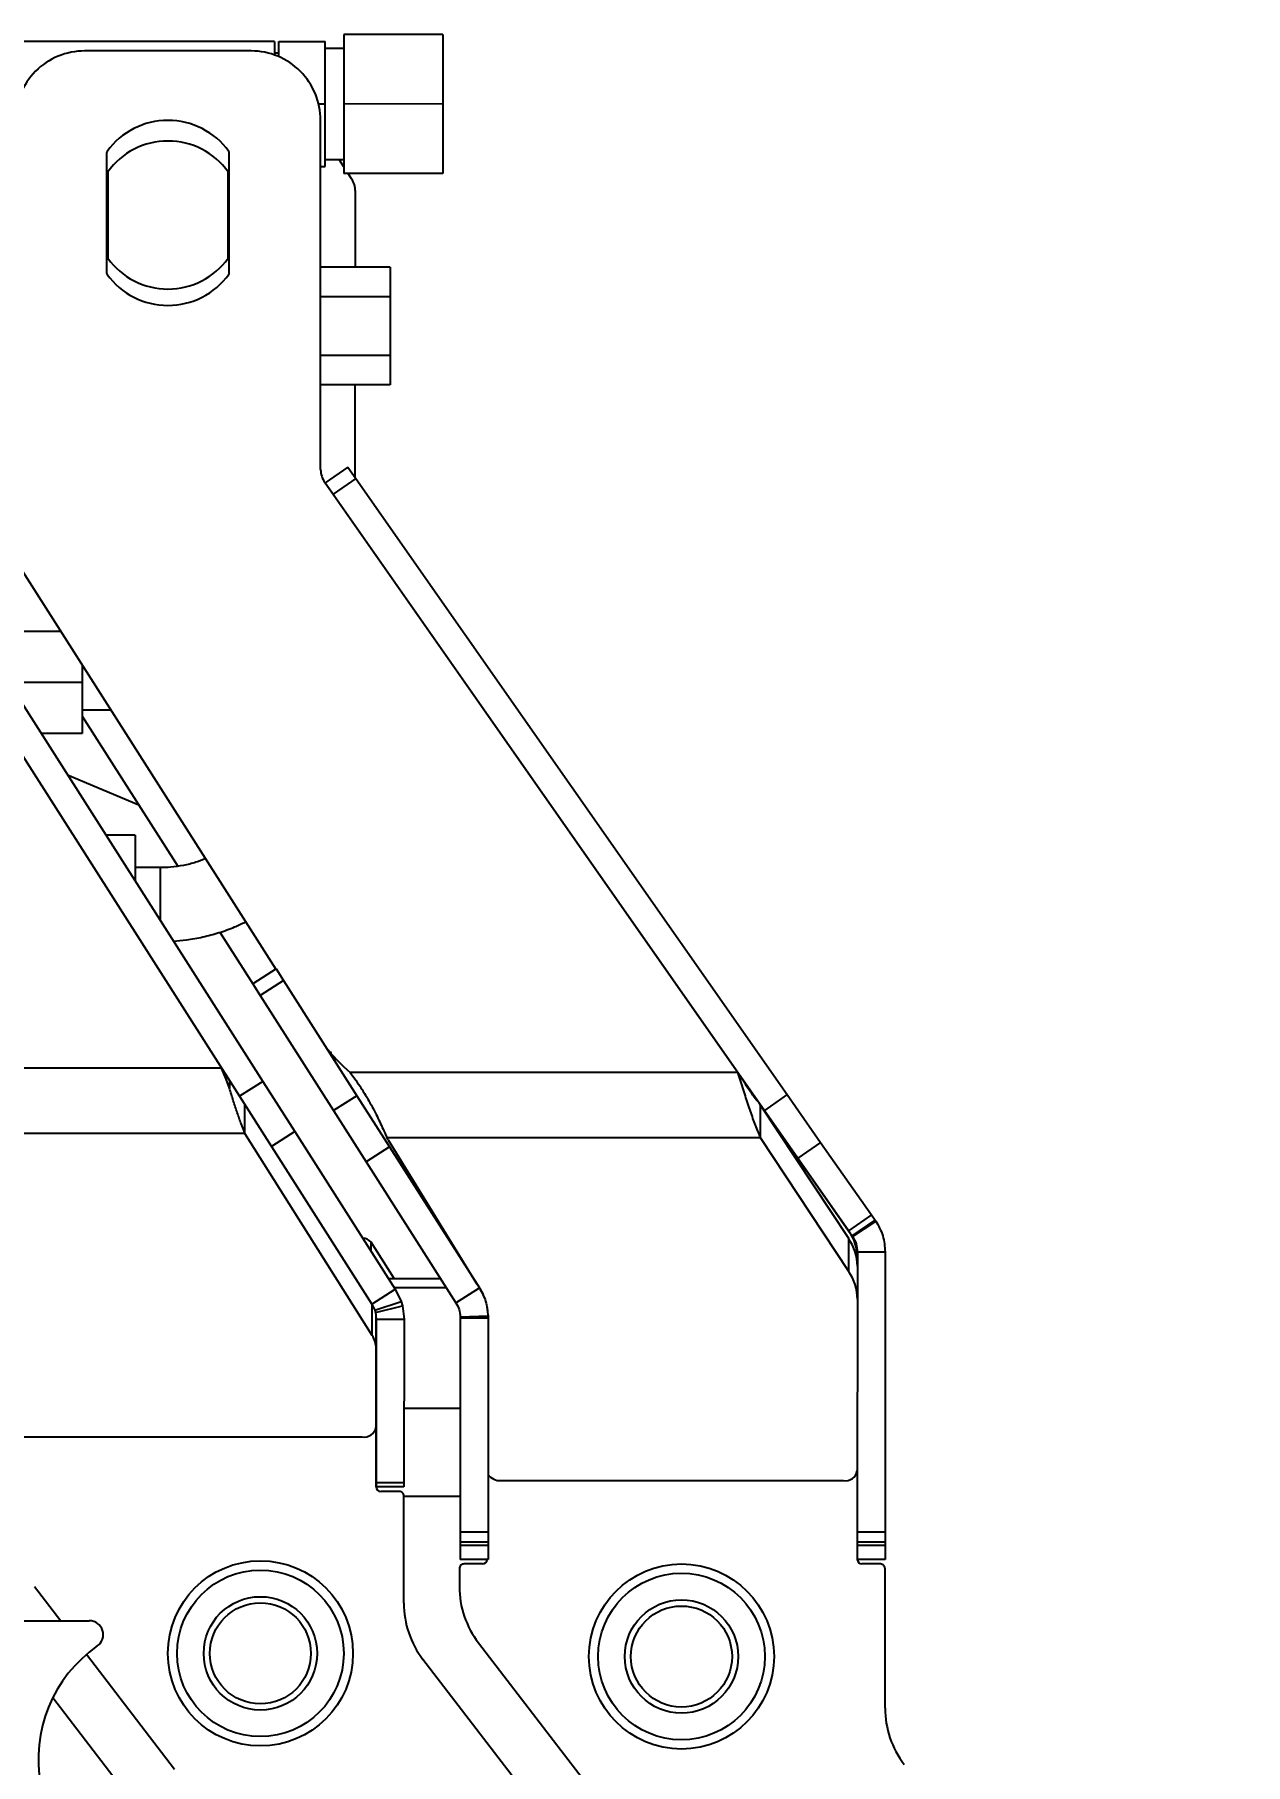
# Model space of a CAD drawing. Header units: millimetres. Extents: x 0 to 415, y 0 to 292.
# Drawn here: x 324.73 to 337.81, y 200.71 to 219.4 of the extents above; entities that cross this region are included whole.
import ezdxf

# ---------------------------------------------------------------- set-up
doc = ezdxf.new("R2010")
doc.units = ezdxf.units.MM
doc.styles.add('SLDTEXTSTYLE0', font='TXT', dxfattribs={"width": 0.75})
doc.dimstyles.new('SLDDIMSTYLE1', dxfattribs={"dimtxt": 3.5, "dimasz": 3.302, "dimexe": 0, "dimexo": 0.0625, "dimgap": 0.875, "dimtad": 1, "dimlfac": 20, "dimrnd": 1e-09, "dimzin": 12, "dimdsep": 46, "dimtxsty": 'SLDTEXTSTYLE0', "dimsah": 1, "dimcen": 0.09, "dimadec": 0, "dimazin": 3, "dimtfac": 1, "dimtmove": 0, "dimatfit": 0, "dimfxl": 1, "dimfrac": 2, "dimtolj": 1, "dimtzin": 12, "dimarcsym": 0})

# ---------------------------------------------------------------- blocks, each defined once
blk = doc.blocks.new('_D_6')
at = {"color": 7, "linetype": 'Continuous', "lineweight": 0}
for p, q in [((352.567, 194.609), (352.567, 200.959)), ((214.516, 194.609), (353.567, 194.609)), ((352.567, 189.983), (352.567, 194.609)), ((335.966, 189.983), (353.567, 189.983)), ((352.567, 189.983), (352.567, 174.569))]:
    blk.add_line(p, q, dxfattribs=at)
at = {"color": 7, "linetype": 'Continuous', "lineweight": 18}
for points in [[(352.567, 194.609), (353.075, 197.911), (352.059, 197.911)], [(352.567, 189.983), (352.059, 186.681), (353.075, 186.681)]]:
    blk.add_solid(points, dxfattribs=at)
at = {"color": 7, "linetype": 'Continuous', "lineweight": 18, "insert": (348.055, 174.569), "char_height": 3.5, "attachment_point": 1, "rotation": 90, "style": 'SLDTEXTSTYLE0'}
blk.add_mtext('92.52', dxfattribs=at)

msp = doc.modelspace()

# ---------------------------------------------------------------- linework, layer by layer
at = {"color": 7, "linetype": 'Continuous', "lineweight": 25}
for p, q in [((327.31706, 219.32683), (324.37997, 219.32698)), ((327.31706, 219.32683), (327.31705, 219.18211)), ((327.36705, 219.16238), (327.36706, 219.32682)), ((327.36706, 219.32682), (327.86706, 219.3268)), ((327.86702, 218.6518), (327.86706, 219.3268)), ((328.06706, 219.40179), (328.06702, 218.65179)), ((329.13706, 219.40173), (328.06706, 219.40179)), ((329.13706, 219.40173), (329.13702, 218.65173)), ((327.06705, 219.22501), (325.26705, 219.2251)), ((327.36705, 219.20182), (327.31705, 219.20183)), ((328.06705, 219.25179), (327.86705, 219.2518)), ((327.79588, 218.6518), (327.86702, 218.6518)), ((327.86699, 217.9768), (327.86702, 218.6518)), ((328.06702, 218.65179), (328.06698, 217.90179)), ((329.13702, 218.65173), (328.06702, 218.65179)), ((329.13702, 218.65173), (329.13698, 217.90173)), ((327.81682, 214.7038), (327.81701, 218.47497)), ((325.5045, 218.12492), (325.50443, 216.82526)), ((326.82943, 216.82519), (326.8295, 218.12485)), ((327.81699, 217.9768), (327.86699, 217.9768)), ((327.86699, 218.0518), (328.06699, 218.05179)), ((328.06699, 217.97422), (328.01658, 218.05179)), ((325.51698, 217.91829), (325.51694, 216.98555)), ((326.81694, 216.98548), (326.81698, 217.91822)), ((329.13698, 217.90173), (328.06698, 217.90179)), ((328.15159, 217.84405), (328.11407, 217.90179)), ((328.19193, 216.88687), (328.19197, 217.7078)), ((328.56693, 216.88685), (327.81693, 216.88689)), ((328.56693, 216.88685), (328.56692, 216.5693)), ((328.56692, 216.5693), (327.81692, 216.56934)), ((328.56692, 216.5693), (328.56688, 215.93422)), ((328.56688, 215.93422), (327.81688, 215.93426)), ((328.56688, 215.93422), (328.56687, 215.61668)), ((328.56687, 215.61668), (327.81687, 215.61672)), ((328.19181, 214.61296), (328.19187, 215.6167)), ((328.1108, 214.72867), (327.86505, 214.55661)), ((328.19683, 214.60579), (327.95108, 214.43373)), ((328.1108, 214.72867), (328.19683, 214.60579)), ((328.19683, 214.60579), (332.8591, 207.94666)), ((322.80343, 214.42186), (326.9393, 207.92911)), ((323.05646, 214.58303), (327.19233, 208.09028)), ((332.30773, 208.21058), (327.86202, 214.5604)), ((327.86505, 214.55661), (327.95108, 214.43373)), ((327.95108, 214.43373), (332.61334, 207.7746)), ((327.97928, 214.39344), (327.97928, 214.39292)), ((324.59507, 213.60223), (327.33291, 209.30418)), ((325.01033, 212.95032), (324.46673, 212.95034)), ((325.24171, 212.58708), (325.2417, 212.40031)), ((325.2417, 212.40031), (324.4667, 212.40034)), ((325.2417, 212.40031), (325.24167, 211.85031)), ((325.24168, 212.0358), (326.2739, 210.41537)), ((325.24169, 212.10336), (325.54985, 212.10334)), ((325.24167, 211.85031), (324.79719, 211.85033)), ((325.08289, 211.40181), (325.85121, 211.07893)), ((325.81162, 210.75028), (325.49791, 210.75029)), ((325.81162, 210.75028), (325.81159, 210.25785)), ((326.08301, 210.39966), (325.8116, 210.39967)), ((326.08301, 210.39966), (326.08299, 209.8318)), ((326.72891, 209.70106), (327.08309, 209.14505)), ((327.33611, 209.30622), (327.08309, 209.14505)), ((327.4167, 209.17971), (327.16368, 209.01853)), ((327.33611, 209.30622), (327.4167, 209.17971)), ((327.4167, 209.17971), (328.20975, 207.93473)), ((327.08309, 209.14505), (327.16368, 209.01853)), ((327.16368, 209.01853), (327.95673, 207.77355)), ((328.06361, 208.25223), (328.13512, 208.18669)), ((326.74514, 208.23392), (322.38692, 208.23414)), ((326.79635, 208.11358), (326.74514, 208.23392)), ((326.79635, 208.15352), (326.79635, 208.11358)), ((326.83142, 208.01708), (326.79635, 208.11358)), ((326.83143, 208.09845), (326.83142, 208.01708)), ((327.19233, 208.09028), (326.9393, 207.92911)), ((327.19233, 208.09028), (327.53767, 207.54814)), ((328.13512, 208.18669), (328.18568, 208.11723)), ((332.32359, 208.18648), (328.13512, 208.18669)), ((333.52597, 206.47056), (332.30773, 208.21058)), ((332.35131, 208.10946), (332.32359, 208.18648)), ((332.35131, 208.14797), (332.32359, 208.18648)), ((332.35131, 208.14797), (332.35131, 208.10946)), ((326.9393, 207.92911), (327.28465, 207.38697)), ((328.20975, 207.93473), (327.95673, 207.77355)), ((328.20975, 207.93473), (328.56223, 207.38139)), ((332.8591, 207.94666), (332.61334, 207.7746)), ((332.8591, 207.94666), (333.22003, 207.43113)), ((326.9996, 207.5268), (326.99962, 207.83442)), ((327.95673, 207.77355), (328.3092, 207.22022)), ((332.57141, 207.47936), (332.57143, 207.83291)), ((333.5227, 206.39025), (332.57143, 207.83291)), ((332.61334, 207.7746), (332.97428, 207.25907)), ((326.9996, 207.5268), (322.7539, 207.52701)), ((328.37311, 205.34516), (326.9996, 207.5268)), ((327.53767, 207.54814), (327.28465, 207.38697)), ((327.53767, 207.54814), (328.62387, 205.84296)), ((327.28465, 207.38697), (328.37084, 205.68179)), ((328.56223, 207.38139), (328.3092, 207.22022)), ((332.57141, 207.47936), (328.53411, 207.47956)), ((328.54785, 207.45789), (329.50122, 205.9073)), ((328.56223, 207.38139), (329.53242, 205.85833)), ((333.52268, 206.03669), (332.57141, 207.47936)), ((333.22003, 207.43113), (332.97428, 207.25907)), ((333.22003, 207.43113), (333.76814, 206.64827)), ((328.3092, 207.22022), (329.27939, 205.69715)), ((332.97428, 207.25907), (333.52238, 206.47621)), ((332.9906, 207.23523), (332.99097, 207.23523)), ((333.76814, 206.64827), (333.52238, 206.47621)), ((333.56214, 206.41943), (333.80789, 206.59149)), ((333.56575, 206.41415), (333.81511, 206.58094)), ((333.76814, 206.64827), (333.80789, 206.59149)), ((333.80789, 206.59149), (333.81511, 206.58094)), ((333.52238, 206.47621), (333.56214, 206.41943)), ((333.52268, 206.03669), (333.5227, 206.39025)), ((333.56214, 206.41943), (333.56575, 206.41415)), ((328.61154, 205.96047), (328.36205, 206.35402)), ((328.36205, 206.25398), (328.36205, 206.35402)), ((333.61639, 206.24735), (333.61623, 203.21741)), ((333.61639, 206.24735), (333.91639, 206.24734)), ((333.91639, 206.24734), (333.91623, 203.21739)), ((328.37084, 205.68179), (328.62387, 205.84296)), ((328.54901, 205.96047), (329.11167, 205.96044)), ((328.61168, 205.86209), (329.17434, 205.86206)), ((328.62387, 205.84296), (328.68628, 205.71256)), ((329.27939, 205.69715), (329.53242, 205.85833)), ((329.53572, 205.8512), (329.57489, 205.78748)), ((328.37084, 205.68179), (328.40205, 205.61658)), ((328.37311, 205.34516), (328.37313, 205.67701)), ((328.40205, 205.61658), (328.68628, 205.71256)), ((328.40888, 205.5933), (328.69994, 205.66599)), ((328.68628, 205.71256), (328.69994, 205.66599)), ((328.69994, 205.66599), (328.71782, 205.52058)), ((329.61635, 205.6465), (329.61635, 205.61317)), ((328.40205, 205.61658), (328.40888, 205.5933)), ((328.40888, 205.5933), (328.41782, 205.52059)), ((328.41633, 205.20135), (328.41635, 205.5549)), ((328.41782, 205.52059), (328.41773, 203.75227)), ((328.41782, 205.52059), (328.71782, 205.52058)), ((328.71782, 205.52058), (328.71773, 203.75225)), ((329.32621, 205.54557), (329.62606, 205.55517)), ((329.32621, 205.54557), (329.32636, 205.53596)), ((329.32636, 205.53596), (329.32625, 203.21763)), ((329.32636, 205.53596), (329.62636, 205.53594)), ((329.62606, 205.55517), (329.62636, 205.53594)), ((329.62636, 205.53594), (329.62625, 203.21761)), ((328.41629, 204.35304), (328.41633, 205.20135)), ((328.4163, 204.55878), (328.41777, 204.55878)), ((328.71777, 204.55877), (329.32631, 204.55874)), ((328.41625, 203.70872), (328.41629, 204.35304)), ((324.57328, 204.24717), (328.26628, 204.24698)), ((329.76626, 203.77549), (333.46626, 203.7753)), ((328.41773, 203.75227), (328.41772, 203.70833)), ((328.71772, 203.70832), (328.41772, 203.70833)), ((328.71773, 203.75225), (328.41773, 203.75227)), ((328.66625, 203.65871), (328.46625, 203.65872)), ((328.71619, 202.45122), (328.71625, 203.6087)), ((328.71625, 203.60714), (329.32627, 203.60711)), ((328.71773, 203.75225), (328.71772, 203.70832)), ((329.32625, 203.21763), (329.32624, 203.11156)), ((329.62625, 203.21761), (329.32625, 203.21763)), ((329.62625, 203.21761), (329.62624, 203.11155)), ((333.61623, 203.21741), (333.61622, 203.11134)), ((333.91623, 203.21739), (333.61623, 203.21741)), ((333.91623, 203.21739), (333.91622, 203.11133)), ((329.32624, 203.0737), (329.32623, 202.9237)), ((329.62624, 203.11155), (329.32624, 203.11156)), ((329.32624, 203.11156), (329.32624, 203.0737)), ((329.62624, 203.07368), (329.32624, 203.0737)), ((329.62624, 203.07368), (329.62623, 202.92368)), ((329.62624, 203.11155), (329.62624, 203.07368)), ((333.61622, 203.07348), (333.61621, 202.92348)), ((333.91622, 203.11133), (333.61622, 203.11134)), ((333.61622, 203.11134), (333.61622, 203.07348)), ((333.91622, 203.07346), (333.61622, 203.07348)), ((333.91622, 203.07346), (333.91621, 202.92346)), ((333.91622, 203.11133), (333.91622, 203.07346)), ((329.31621, 202.8249), (329.3162, 202.6311)), ((329.62623, 202.92368), (329.32623, 202.9237)), ((329.56621, 202.87488), (329.36621, 202.87489)), ((333.91621, 202.92346), (333.61621, 202.92348)), ((333.86621, 202.87466), (333.66621, 202.87467)), ((333.91613, 201.31766), (333.91621, 202.82466)), ((324.72617, 202.63024), (325.00907, 202.26152)), ((316.53361, 202.26196), (325.31756, 202.26151)), ((325.28769, 201.89838), (326.23873, 200.65883)), ((329.52282, 202.02233), (330.76023, 200.40953)), ((332.45595, 197.23747), (328.92281, 201.84245)), ((328.65592, 196.56449), (324.92319, 201.4296))]:
    msp.add_line(p, q, dxfattribs=at)
for centre, radius in [((327.16616, 201.90878), 1), ((331.71616, 201.87477), 1), ((327.16616, 201.90878), 0.9), ((331.71616, 201.87477), 0.9), ((327.16616, 201.90878), 0.6125), ((327.16616, 201.90878), 0.54588), ((331.71616, 201.87477), 0.6125), ((331.71616, 201.87477), 0.54588)]:
    msp.add_circle(centre, radius, dxfattribs=at)
for centre, radius, start, end in [((325.26701, 218.4751), 0.75, 89.997058, 179.997058), ((327.06701, 218.47501), 0.75, 359.997058, 89.997058), ((326.16697, 217.66256), 0.8125, 35.947625, 144.04649), ((326.16696, 217.45189), 0.8, 35.656145, 144.33797), ((325.5295, 218.12492), 0.025, 144.04649, 179.997058), ((326.8045, 218.12486), 0.025, 359.997058, 35.947625), ((327.94197, 217.70781), 0.25, 359.997058, 33.020925), ((326.16696, 217.45189), 0.65625, 172.083199, 187.910916), ((326.16696, 217.45189), 0.65625, 352.083199, 7.910916), ((326.16696, 217.45189), 0.8, 215.656145, 324.33797), ((325.52943, 216.82526), 0.025, 179.997058, 215.947625), ((326.16695, 217.28756), 0.8125, 215.947625, 324.04649), ((326.80443, 216.82519), 0.025, 324.04649, 359.997058), ((328.06682, 214.70378), 0.25, 179.997058, 214.997058), ((329.07705, 209.35809), 1.5, 216.574224, 227.497058), ((331.89814, 207.92381), 0.5, 31.690737, 34.997058), ((327.74213, 206.96244), 0.94586, 31.587928, 33.14266), ((328.26177, 206.25879), 0.1383, 43.518714, 86.133287), ((333.075, 206.0858), 0.54141, 0.592927, 34.216066), ((333.11638, 206.18379), 0.5, 359.997058, 34.997058), ((333.07498, 205.73225), 0.54141, 0.592927, 34.216066), ((328.16395, 205.5548), 0.2524, 0.022906, 11.537014), ((328.14722, 205.19887), 0.26913, 0.528669, 32.927041), ((328.28504, 204.37956), 0.1339, 261.947591, 348.575304), ((329.75624, 203.93299), 0.15783, 214.565805, 273.638109), ((333.48502, 203.90788), 0.1339, 261.947591, 348.575304), ((328.46625, 203.70872), 0.05, 179.997058, 269.997058), ((328.66625, 203.60871), 0.05, 359.997058, 89.997058), ((329.36621, 202.82489), 0.05, 89.997058, 179.997058), ((329.56621, 202.92488), 0.05, 269.997058, 358.622143), ((333.66621, 202.92467), 0.05, 181.371972, 269.997058), ((333.86621, 202.82466), 0.05, 359.997058, 89.997058), ((330.3162, 202.63105), 1, 179.997058, 217.497058), ((329.71619, 202.45117), 1, 179.997058, 217.497058), ((325.31755, 202.11151), 0.15, 305.093859, 89.997058), ((326.26617, 200.76146), 1.5, 125.093859, 255.855947), ((334.91613, 201.31761), 1, 179.997058, 217.497058)]:
    msp.add_arc(centre, radius, start, end, dxfattribs=at)
for points, knots in [([(326.57742, 210.49727), (326.54162, 210.48327), (326.46278, 210.45243), (326.33454, 210.42175), (326.20497, 210.40266), (326.1207, 210.40059), (326.08301, 210.39966)], [0, 0, 0, 0, 0.22859588, 0.50345564, 0.77796706, 1, 1, 1, 1]), ([(326.22691, 209.60586), (326.27374, 209.60943), (326.38059, 209.61757), (326.54526, 209.64827), (326.71925, 209.6951), (326.87226, 209.74917), (326.9639, 209.79339), (327.00164, 209.81159)], [0, 0, 0, 0, 0.174216, 0.39743785, 0.62064448, 0.8438084, 1, 1, 1, 1]), ([(327.92344, 208.41295), (327.92422, 208.4081), (327.92933, 208.37622), (327.94523, 208.35057), (327.95872, 208.32881)], [0, 0, 0, 0, 0.15209015, 1, 1, 1, 1]), ([(328.18568, 208.11723), (328.20377, 208.09171), (328.24031, 208.04018), (328.29099, 207.96012), (328.33922, 207.87815), (328.39986, 207.767), (328.46896, 207.62699), (328.51217, 207.52922), (328.53411, 207.47956)], [0, 0, 0, 0, 0.11772717, 0.23770699, 0.35988281, 0.48418533, 0.73801618, 1, 1, 1, 1]), ([(329.53242, 205.85833), (329.55822, 205.81095), (329.60984, 205.7162), (329.62065, 205.60884), (329.62606, 205.55517)], [0, 0, 0, 0, 0.50000045, 1, 1, 1, 1])]:
    msp.add_open_spline(points, degree=3, knots=knots, dxfattribs=at)
for points in [[(332.57143, 207.83291), (332.53474, 207.87893), (332.46137, 207.97098), (332.388, 208.08897), (332.35131, 208.14797)], [(332.57141, 207.47936), (332.55307, 207.52323), (332.51638, 207.61098), (332.46136, 207.76657), (332.40633, 207.93354), (332.36965, 208.05082), (332.35131, 208.10946)], [(326.9996, 207.5268), (326.98559, 207.56156), (326.95756, 207.63109), (326.91551, 207.75135), (326.87347, 207.87996), (326.84544, 207.97137), (326.83142, 208.01708)], [(333.81511, 206.58094), (333.84437, 206.5291), (333.9029, 206.42541), (333.91189, 206.30669), (333.91639, 206.24734)], [(333.56575, 206.41415), (333.58038, 206.38823), (333.60964, 206.33639), (333.61414, 206.27703), (333.61639, 206.24735)], [(329.27939, 205.69715), (329.29229, 205.67346), (329.3181, 205.62609), (329.32351, 205.57241), (329.32621, 205.54557)]]:
    msp.add_open_spline(points, degree=3, dxfattribs=at)

# ---------------------------------------------------------------- dimensions: what is measured, and where the dimension line sits
at = {"color": 7, "linetype": 'Continuous', "lineweight": 18}
dim = msp.add_linear_dim(base=(352.56714, 194.60896), p1=(334.96555, 189.983), p2=(213.51585, 194.60896), angle=90, dimstyle='SLDDIMSTYLE1', dxfattribs=at)
dim.commit()
dim.dimension.update_dxf_attribs({"geometry": '_D_6', "text_midpoint": (352.56714, 180.38816), "dimtype": 160})

doc.saveas('drawing.dxf')
